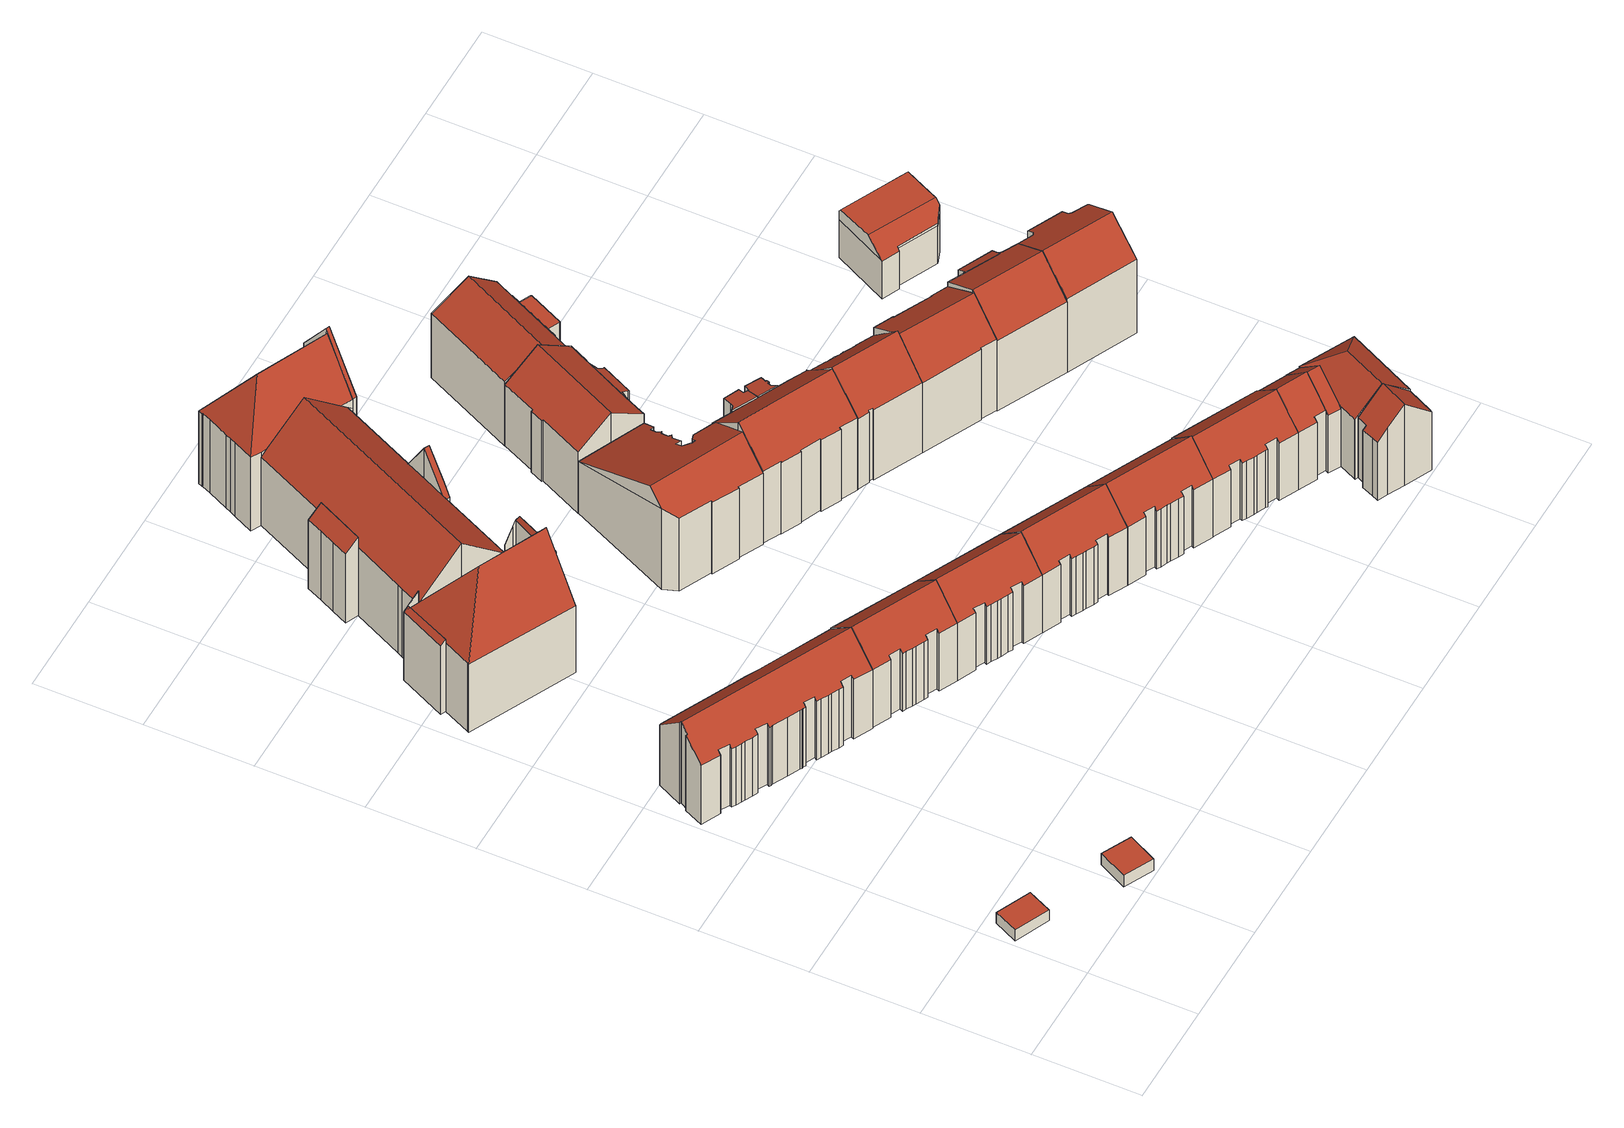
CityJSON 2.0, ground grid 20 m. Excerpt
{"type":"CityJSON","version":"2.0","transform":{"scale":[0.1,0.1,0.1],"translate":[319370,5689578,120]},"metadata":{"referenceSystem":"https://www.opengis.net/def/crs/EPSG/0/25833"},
"CityObjects":{
"building1":{"type":"Building","attributes":{"Dachtyp_tdc":"tdcPolyFlatRoof","Gemeindeschluessel":14713000,"Dachneigung":0,"QualitaetDacherkennung":62,"Geometrietyp2DReferenz":"3000","function":"31001_9998","roofType":"1000","measuredHeight":2.48},"geometry":[{"type":"MultiSurface","lod":"2","boundaries":[[[0,1,2,3]],[[1,4,5,2]],[[4,6,7,5]],[[6,0,3,7]],[[6,4,1,0]],[[3,2,5,7]]],"semantics":{"surfaces":[{"type":"WallSurface"},{"type":"RoofSurface"},{"type":"GroundSurface"}],"values":[0,0,0,0,1,2]}}]},
"building2":{"type":"Building","attributes":{"Dachtyp_tdc":"tdcPolyFlatRoof","Gemeindeschluessel":14713000,"Dachneigung":0,"QualitaetDacherkennung":82,"Geometrietyp2DReferenz":"3000","function":"31001_9998","roofType":"1000","measuredHeight":2.71},"geometry":[{"type":"MultiSurface","lod":"2","boundaries":[[[8,9,10,11]],[[9,12,13,10]],[[12,14,15,13]],[[14,8,11,15]],[[14,12,9,8]],[[11,10,13,15]]],"semantics":{"surfaces":[{"type":"WallSurface"},{"type":"RoofSurface"},{"type":"GroundSurface"}],"values":[0,0,0,0,1,2]}}]},
"building3":{"type":"Building","attributes":{"Dachtyp_tdc":"tdcGableRoof","Gemeindeschluessel":14713000,"Dachneigung":44.6,"QualitaetDacherkennung":68,"Geometrietyp2DReferenz":"3000","function":"31001_9998","roofType":"3100","measuredHeight":19.3},"geometry":[{"type":"MultiSurface","lod":"2","boundaries":[[[16,17,18,19]],[[17,20,21,18]],[[20,22,23,21]],[[22,24,25,23]],[[24,26,27,25]],[[26,28,29,27]],[[28,30,31,29]],[[30,32,33,31]],[[32,34,35,33]],[[34,36,37,35]],[[36,38,39,37]],[[38,40,41,39]],[[40,42,43,41]],[[42,44,45,43]],[[44,46,47,45]],[[46,48,49,47]],[[48,50,51,49]],[[50,52,53,51]],[[52,54,55,53]],[[54,56,57,55]],[[56,58,59,57]],[[58,60,61,59]],[[60,62,63,61]],[[62,64,65,63]],[[64,66,67,65]],[[66,68,69,67]],[[68,70,71,69]],[[70,72,73,71]],[[72,74,75,73]],[[74,76,77,75]],[[76,78,79,77]],[[78,80,81,79]],[[80,82,83,81]],[[82,84,85,83]],[[84,86,87,85]],[[86,88,89,87]],[[88,90,91,89]],[[90,92,93,91]],[[92,94,95,93]],[[94,96,97,95]],[[96,98,99,97]],[[98,100,101,99]],[[100,102,103,101]],[[102,104,105,103]],[[104,16,19,105]],[[100,98,96,94,92,90,88,86,84,82,80,78,76,74,72,70,68,66,64,62,60,58,56,54,52,50,48,46,44,42,40,38,36,34,32,30]],[[30,28,26,24,22,20,17,16,104,102,100]],[[19,18,21,23,25,27,29,31,33,35,37,39,41,43,45,47,49,51,53,55,57,59,61,63,65,67,69,71,73,75,77,79,81,83,85,87,89,91,93,95,97,99,101,103,105]]],"semantics":{"surfaces":[{"type":"WallSurface"},{"type":"RoofSurface"},{"type":"GroundSurface"}],"values":[0,0,0,0,0,0,0,0,0,0,0,0,0,0,0,0,0,0,0,0,0,0,0,0,0,0,0,0,0,0,0,0,0,0,0,0,0,0,0,0,0,0,0,0,0,1,1,2]}}]},
"building4":{"type":"Building","attributes":{"Dachtyp_tdc":"tdcGableRoof","Gemeindeschluessel":14713000,"Dachneigung":44.69,"QualitaetDacherkennung":68,"Geometrietyp2DReferenz":"3000","function":"31001_9998","roofType":"3100","measuredHeight":19.18},"geometry":[{"type":"MultiSurface","lod":"2","boundaries":[[[106,107,108,109]],[[107,110,111,108]],[[110,112,113,111]],[[112,114,115,113]],[[114,116,117,115]],[[116,118,119,117]],[[118,120,121,119]],[[120,122,123,121]],[[122,124,125,123]],[[124,126,127,125]],[[126,128,129,127]],[[128,130,131,129]],[[130,132,133,131]],[[132,134,135,133]],[[134,136,137,135]],[[136,138,139,137]],[[138,140,141,139]],[[140,106,109,141]],[[136,134,132,130]],[[130,128,126,124,122,120,118,116,114,112,110,107,106,140,138,136]],[[109,108,111,113,115,117,119,121,123,125,127,129,131,133,135,137,139,141]]],"semantics":{"surfaces":[{"type":"WallSurface"},{"type":"RoofSurface"},{"type":"GroundSurface"}],"values":[0,0,0,0,0,0,0,0,0,0,0,0,0,0,0,0,0,0,1,1,2]}}]},
"building5":{"type":"Building","attributes":{"name":"Humboldt-Schule","Gemeindeschluessel":14713000,"Geometrietyp2DReferenz":"3000","function":"31001_3021","roofType":"9999"},"children":["building5-1","building5-2","building5-3","building5-4","building5-5","building5-6","building5-7","building5-8"]},
"building5-1":{"type":"BuildingPart","attributes":{"Dachtyp_tdc":"tdcGableRoof","Dachneigung":43.33,"QualitaetDacherkennung":83,"Geometrietyp2DReferenz":"3000","roofType":"3100","measuredHeight":24.36},"parents":["building5"],"geometry":[{"type":"MultiSurface","lod":"2","boundaries":[[[142,143,144,145]],[[143,146,147,144]],[[146,148,149,147]],[[150,151,152,153]],[[154,155,156,157]],[[155,158,159,156]],[[158,160,159]],[[161,162,163]],[[161,164,165,162]],[[166,142,145,167]],[[168,169,170,164,161,171,172,173,158,155,154,174,175]],[[175,176,151,150,148,146,143,142,166,177,168]],[[144,147,149,153,152,178,157,156,159,179,162,165,180,181,167,145]],[[153,149,148,150]],[[182,176,175]],[[178,152,151,176,182]],[[174,182,175]],[[178,182,174,154,157]],[[161,163,171]],[[173,160,158]],[[163,162,179,172,171]],[[172,179,159,160,173]],[[180,165,164,170]],[[183,169,168]],[[181,180,170,169,183]],[[177,183,168]],[[166,167,181,183,177]]],"semantics":{"surfaces":[{"type":"WallSurface"},{"type":"RoofSurface"},{"type":"GroundSurface"},{"type":"ClosureSurface"}],"values":[0,0,0,0,0,0,0,0,0,0,1,1,2,3,0,3,0,3,0,0,3,3,3,0,3,0,3]}}]},
"building5-2":{"type":"BuildingPart","attributes":{"Dachtyp_tdc":"tdcPolyFlatRoof","Dachneigung":44.9,"QualitaetDacherkennung":38,"Geometrietyp2DReferenz":"3000","roofType":"2100","measuredHeight":19.02},"parents":["building5"],"geometry":[{"type":"MultiSurface","lod":"2","boundaries":[[[184,185,186,187,188]],[[185,189,190,186]],[[189,191,145,190]],[[191,192,193,167,145]],[[191,189,185,184,194,192]],[[167,195,187,186,190,145]],[[194,196,193,192]],[[196,195,167,193]],[[188,196,194,184]],[[188,187,195,196]]],"semantics":{"surfaces":[{"type":"WallSurface"},{"type":"RoofSurface"},{"type":"GroundSurface"},{"type":"ClosureSurface"}],"values":[0,0,0,0,1,2,0,3,0,3]}}]},
"building5-3":{"type":"BuildingPart","attributes":{"Dachtyp_tdc":"tdcFreeFormRoof","Dachneigung":65.37,"QualitaetDacherkennung":4,"Geometrietyp2DReferenz":"3000","roofType":"5000","measuredHeight":23.44},"parents":["building5"],"geometry":[{"type":"MultiSurface","lod":"2","boundaries":[[[197,198,199,165,164]],[[198,200,201,199]],[[200,202,203,201]],[[202,204,205,203]],[[198,206,207,204,208,209]],[[197,210,198]],[[204,202,208]],[[202,200,209,208]],[[200,198,209]],[[205,211,199,180,165,199,201,203]],[[212,206,198]],[[211,205,204,207]],[[212,199,211,207,206]],[[210,170,212,198]],[[170,180,199,212]],[[164,170,210,197]],[[164,165,180,170]]],"semantics":{"surfaces":[{"type":"WallSurface"},{"type":"RoofSurface"},{"type":"GroundSurface"},{"type":"ClosureSurface"}],"values":[0,0,0,0,1,1,1,1,1,2,0,3,3,0,3,0,3]}}]},
"building5-4":{"type":"BuildingPart","attributes":{"Dachtyp_tdc":"tdcHipAndGableRoof","Dachneigung":55.84,"QualitaetDacherkennung":64,"Geometrietyp2DReferenz":"3000","roofType":"5000","measuredHeight":26.98},"parents":["building5"],"geometry":[{"type":"MultiSurface","lod":"2","boundaries":[[[213,152,151]],[[213,214,215,152]],[[214,216,217,215]],[[216,218,219,217]],[[218,220,221,219]],[[220,222,223,221]],[[222,224,225,223]],[[224,226,227,225]],[[226,228,229,227]],[[228,230,231,229]],[[230,232,233,231]],[[228,226,224,222,220,218,216,214,234]],[[214,213,176,182,174,235,236,237,234]],[[237,238,232,230,228,234]],[[239,157,178,152,215,217,219,221,223,225,227,229,231,233,240]],[[235,154,157,239,237,236]],[[154,235,174]],[[151,176,213]],[[152,178,182,176,151]],[[178,157,154,174,182]],[[240,233,232,238]],[[239,240,238,237]]],"semantics":{"surfaces":[{"type":"WallSurface"},{"type":"RoofSurface"},{"type":"GroundSurface"},{"type":"ClosureSurface"}],"values":[0,0,0,0,0,0,0,0,0,0,0,1,1,1,2,3,0,0,3,3,3,3]}}]},
"building5-5":{"type":"BuildingPart","attributes":{"Dachtyp_tdc":"tdcPolyFlatRoof","Dachneigung":41.94,"QualitaetDacherkennung":43,"Geometrietyp2DReferenz":"3000","roofType":"2100","measuredHeight":18.43},"parents":["building5"],"geometry":[{"type":"MultiSurface","lod":"2","boundaries":[[[241,242,243,149]],[[242,244,245,243]],[[244,246,247,245]],[[246,248,249,247]],[[248,250,150,153,249]],[[241,149,148]],[[250,248,246,244,242,241]],[[243,245,247,249,153,149]],[[148,150,250,241]],[[148,149,153,150]]],"semantics":{"surfaces":[{"type":"WallSurface"},{"type":"RoofSurface"},{"type":"GroundSurface"},{"type":"ClosureSurface"}],"values":[0,0,0,0,0,0,1,2,0,3]}}]},
"building5-6":{"type":"BuildingPart","attributes":{"Dachtyp_tdc":"tdcGableRoof","Dachneigung":55.23,"QualitaetDacherkennung":14,"Geometrietyp2DReferenz":"3000","roofType":"3100","measuredHeight":23.13},"parents":["building5"],"geometry":[{"type":"MultiSurface","lod":"2","boundaries":[[[251,163,162,252]],[[160,253,254,159]],[[253,255,256,254]],[[255,257,258,256]],[[257,259,260,258]],[[259,261,262,260]],[[261,263,264,262]],[[263,251,252,264]],[[259,257,255,253,160,173,265]],[[265,171,163,251,263,261,259]],[[252,162,179,159,254,256,258,260,262,264]],[[172,171,265]],[[179,162,163,171,172]],[[173,172,265]],[[160,159,179,172,173]]],"semantics":{"surfaces":[{"type":"WallSurface"},{"type":"RoofSurface"},{"type":"GroundSurface"},{"type":"ClosureSurface"}],"values":[0,0,0,0,0,0,0,0,1,1,2,0,3,0,3]}}]},
"building5-7":{"type":"BuildingPart","attributes":{"Dachtyp_tdc":"tdcHipAndGableRoof","Dachneigung":55.14,"QualitaetDacherkennung":56,"Geometrietyp2DReferenz":"3000","roofType":"5000","measuredHeight":27.52},"parents":["building5"],"geometry":[{"type":"MultiSurface","lod":"2","boundaries":[[[266,267,268,205,204]],[[267,269,270,268]],[[269,271,272,270]],[[271,273,274,272]],[[273,188,187,274]],[[196,188,273,271,275]],[[271,269,267,266,276,275]],[[276,206,212,170,169,183,177,193,196,275]],[[211,205,268,270,272,274,187,195,167,181,180,199]],[[266,204,207,276]],[[204,205,211,207]],[[195,187,188,196]],[[193,166,167,195,196]],[[177,166,193]],[[169,170,180,181,183]],[[212,199,180,170]],[[183,181,167,166,177]],[[207,206,276]],[[199,212,206,207,211]]],"semantics":{"surfaces":[{"type":"WallSurface"},{"type":"RoofSurface"},{"type":"GroundSurface"},{"type":"ClosureSurface"}],"values":[0,0,0,0,0,1,1,1,2,0,3,3,3,0,3,3,3,0,3]}}]},
"building5-8":{"type":"BuildingPart","attributes":{"Dachtyp_tdc":"tdcGableRoof","Dachneigung":56.54,"QualitaetDacherkennung":14,"Geometrietyp2DReferenz":"3000","roofType":"3100","measuredHeight":27.87},"parents":["building5"],"geometry":[{"type":"MultiSurface","lod":"2","boundaries":[[[277,278,279,233,232]],[[278,280,281,279]],[[280,282,283,281]],[[282,284,285,283]],[[284,235,157,285]],[[282,280,278,277,286]],[[286,236,235,284,282]],[[240,233,279,281,283,285,157,239]],[[277,232,238,286]],[[232,233,240,238]],[[238,237,236,286]],[[239,157,235,236,237]],[[239,237,238,240]]],"semantics":{"surfaces":[{"type":"WallSurface"},{"type":"RoofSurface"},{"type":"GroundSurface"},{"type":"ClosureSurface"}],"values":[0,0,0,0,0,1,1,2,0,3,0,3,3]}}]},
"building6":{"type":"Building","attributes":{"Dachtyp_tdc":"tdcGableRoof","Gemeindeschluessel":14713000,"Dachneigung":44.33,"QualitaetDacherkennung":68,"Geometrietyp2DReferenz":"3000","function":"31001_9998","roofType":"3100","measuredHeight":19.15},"geometry":[{"type":"MultiSurface","lod":"2","boundaries":[[[287,288,289,290]],[[288,291,292,289]],[[291,293,294,292]],[[293,295,296,294]],[[295,297,298,296]],[[297,299,300,298]],[[299,301,302,300]],[[301,303,304,302]],[[303,305,306,304]],[[305,307,308,306]],[[307,138,139,308]],[[138,309,310,139]],[[309,134,135,310]],[[134,311,312,135]],[[311,313,314,312]],[[313,315,316,314]],[[315,317,318,316]],[[317,287,290,318]],[[313,311,134,309]],[[309,138,307,305,303,301,299,297,295,293,291,288,287,317,315,313]],[[290,289,292,294,296,298,300,302,304,306,308,139,310,135,312,314,316,318]]],"semantics":{"surfaces":[{"type":"WallSurface"},{"type":"RoofSurface"},{"type":"GroundSurface"}],"values":[0,0,0,0,0,0,0,0,0,0,0,0,0,0,0,0,0,0,1,1,2]}}]},
"building7":{"type":"Building","attributes":{"Dachtyp_tdc":"tdcGableRoof","Gemeindeschluessel":14713000,"Dachneigung":44.57,"QualitaetDacherkennung":67,"Geometrietyp2DReferenz":"3000","function":"31001_9998","roofType":"3100","measuredHeight":19.22},"geometry":[{"type":"MultiSurface","lod":"2","boundaries":[[[319,320,321,322]],[[320,323,324,321]],[[323,325,326,324]],[[325,327,328,326]],[[327,329,330,328]],[[329,331,332,330]],[[331,333,334,332]],[[333,335,336,334]],[[335,337,338,336]],[[337,339,340,338]],[[339,315,316,340]],[[315,341,342,316]],[[341,311,312,342]],[[311,343,344,312]],[[343,345,346,344]],[[345,347,348,346]],[[347,349,350,348]],[[349,319,322,350]],[[345,343,311,341]],[[341,315,339,337,335,333,331,329,327,325,323,320,319,349,347,345]],[[322,321,324,326,328,330,332,334,336,338,340,316,342,312,344,346,348,350]]],"semantics":{"surfaces":[{"type":"WallSurface"},{"type":"RoofSurface"},{"type":"GroundSurface"}],"values":[0,0,0,0,0,0,0,0,0,0,0,0,0,0,0,0,0,0,1,1,2]}}]},
"building8":{"type":"Building","attributes":{"Dachtyp_tdc":"tdcFreeFormRoof","Gemeindeschluessel":14713000,"Dachneigung":27.6,"QualitaetDacherkennung":23,"Geometrietyp2DReferenz":"3000","function":"31001_9998","roofType":"5000","measuredHeight":21.89},"geometry":[{"type":"MultiSurface","lod":"2","boundaries":[[[351,352,353,354]],[[352,355,356,353]],[[355,357,358,356]],[[357,359,360,358]],[[359,361,362,360]],[[361,363,364,362]],[[363,365,366,364]],[[365,367,368,366]],[[367,369,370,368]],[[369,371,372,370]],[[371,373,374,372]],[[373,375,376,374]],[[375,377,378,376]],[[377,379,380,378]],[[379,381,382,380]],[[381,383,384,382]],[[383,385,386,384]],[[385,387,388,386]],[[387,389,390,388]],[[389,391,392,390]],[[391,393,394,392]],[[393,395,396,394]],[[395,397,398,396]],[[397,399,400,398]],[[399,401,402,400]],[[401,403,404,402]],[[403,351,354,404]],[[405,403,401,399,397,395,393,391,389,387,385,383,381,379,377,375,373,371,369,367,365,406]],[[355,352,351,405,406,363,361,359,357]],[[351,403,405]],[[365,363,406]],[[354,353,356,358,360,362,364,366,368,370,372,374,376,378,380,382,384,386,388,390,392,394,396,398,400,402,404]]],"semantics":{"surfaces":[{"type":"WallSurface"},{"type":"RoofSurface"},{"type":"GroundSurface"}],"values":[0,0,0,0,0,0,0,0,0,0,0,0,0,0,0,0,0,0,0,0,0,0,0,0,0,0,0,1,1,0,0,2]}}]},
"building9":{"type":"Building","attributes":{"Dachtyp_tdc":"tdcGableRoof","Gemeindeschluessel":14713000,"Dachneigung":44.51,"QualitaetDacherkennung":68,"Geometrietyp2DReferenz":"3000","function":"31001_9998","roofType":"3100","measuredHeight":19.16},"geometry":[{"type":"MultiSurface","lod":"2","boundaries":[[[407,408,409,410]],[[408,411,412,409]],[[411,413,414,412]],[[413,415,416,414]],[[415,417,418,416]],[[417,419,420,418]],[[419,421,422,420]],[[421,423,424,422]],[[423,425,426,424]],[[425,427,428,426]],[[427,347,348,428]],[[347,345,346,348]],[[345,343,344,346]],[[343,429,430,344]],[[429,431,432,430]],[[431,433,434,432]],[[433,435,436,434]],[[435,407,410,436]],[[431,429,343,345]],[[345,347,427,425,423,421,419,417,415,413,411,408,407,435,433,431]],[[410,409,412,414,416,418,420,422,424,426,428,348,346,344,430,432,434,436]]],"semantics":{"surfaces":[{"type":"WallSurface"},{"type":"RoofSurface"},{"type":"GroundSurface"}],"values":[0,0,0,0,0,0,0,0,0,0,0,0,0,0,0,0,0,0,1,1,2]}}]},
"building10":{"type":"Building","attributes":{"Gemeindeschluessel":14713000,"Geometrietyp2DReferenz":"3000","function":"31001_9998","roofType":"9999"},"children":["building10-1","building10-2","building10-3"]},
"building10-1":{"type":"BuildingPart","attributes":{"Dachtyp_tdc":"tdcPolyFlatRoof","Dachneigung":8.7,"QualitaetDacherkennung":42,"Geometrietyp2DReferenz":"3000","roofType":"2100","measuredHeight":16.97},"parents":["building10"],"geometry":[{"type":"MultiSurface","lod":"2","boundaries":[[[437,438,439,440]],[[438,441,442,439]],[[443,444,445,446,447]],[[444,448,449,445]],[[448,450,451,449]],[[450,437,440,451]],[[450,448,444,443,452,441,438,437]],[[440,439,442,453,446,445,449,451]],[[452,454,453,442,441]],[[447,454,452,443]],[[447,446,453,454]]],"semantics":{"surfaces":[{"type":"WallSurface"},{"type":"RoofSurface"},{"type":"GroundSurface"},{"type":"ClosureSurface"}],"values":[0,0,0,0,0,0,1,2,3,0,3]}}]},
"building10-2":{"type":"BuildingPart","attributes":{"Dachtyp_tdc":"tdcGableRoof","Dachneigung":42.12,"QualitaetDacherkennung":57,"Geometrietyp2DReferenz":"3000","roofType":"3100","measuredHeight":22.9},"parents":["building10"],"geometry":[{"type":"MultiSurface","lod":"2","boundaries":[[[455,447,446,456]],[[457,458,459,460]],[[458,461,462,459]],[[461,463,464,462]],[[463,465,466,464]],[[465,467,468,466]],[[467,469,470,468]],[[469,471,472,470]],[[471,473,474,472]],[[473,475,476,474]],[[475,477,478,476]],[[477,479,480,478]],[[479,481,482,480]],[[481,483,484,482]],[[483,485,486,484]],[[485,487,488,486]],[[487,489,490,488]],[[489,491,492,490]],[[491,493,494,492]],[[493,455,456,494]],[[489,487,485,483,481,479,477,475,473,471,469,467]],[[467,465,463,461,458,457,454,447,455,493,491,489]],[[456,446,453,460,459,462,464,466,468,470,472,474,476,478,480,482,484,486,488,490,492,494]],[[453,446,447,454]],[[460,453,454,457]]],"semantics":{"surfaces":[{"type":"WallSurface"},{"type":"RoofSurface"},{"type":"GroundSurface"},{"type":"ClosureSurface"}],"values":[0,0,0,0,0,0,0,0,0,0,0,0,0,0,0,0,0,0,0,0,1,1,2,3,3]}}]},
"building10-3":{"type":"BuildingPart","attributes":{"Dachtyp_tdc":"tdcPolyFlatRoof","Dachneigung":8.41,"QualitaetDacherkennung":48,"Geometrietyp2DReferenz":"3000","roofType":"2100","measuredHeight":16.96},"parents":["building10"],"geometry":[{"type":"MultiSurface","lod":"2","boundaries":[[[495,496,497,498]],[[496,499,500,497]],[[499,501,502,500]],[[501,503,504,502]],[[503,505,506,504]],[[505,507,457,460,506]],[[441,508,509,442]],[[508,510,511,509]],[[510,495,498,511]],[[510,508,441,452,507,505,503,501,499,496,495]],[[498,497,500,502,504,506,460,453,442,509,511]],[[454,457,507,452]],[[454,453,460,457]],[[441,442,453,454,452]]],"semantics":{"surfaces":[{"type":"WallSurface"},{"type":"RoofSurface"},{"type":"GroundSurface"},{"type":"ClosureSurface"}],"values":[0,0,0,0,0,0,0,0,0,1,2,0,3,3]}}]},
"building11":{"type":"Building","attributes":{"Gemeindeschluessel":14713000,"Geometrietyp2DReferenz":"3000","function":"31001_9998","roofType":"9999"},"children":["building11-1","building11-2"]},
"building11-1":{"type":"BuildingPart","attributes":{"Dachtyp_tdc":"tdcPolyFlatRoof","Dachneigung":30.44,"QualitaetDacherkennung":59,"Geometrietyp2DReferenz":"3000","roofType":"2100","measuredHeight":14.38},"parents":["building11"],"geometry":[{"type":"MultiSurface","lod":"2","boundaries":[[[512,513,514,515]],[[513,516,517,514]],[[516,518,519,517]],[[518,520,521,519]],[[520,522,523,521]],[[522,524,525,523]],[[524,526,527,525]],[[526,524,522,520,518,516,513,512]],[[515,514,517,519,521,523,525,527]],[[512,515,527,526]]],"semantics":{"surfaces":[{"type":"WallSurface"},{"type":"RoofSurface"},{"type":"GroundSurface"},{"type":"ClosureSurface"}],"values":[0,0,0,0,0,0,0,1,2,3]}}]},
"building11-2":{"type":"BuildingPart","attributes":{"Dachtyp_tdc":"tdcFreeFormRoof","Dachneigung":35.83,"QualitaetDacherkennung":37,"Geometrietyp2DReferenz":"3000","roofType":"5000","measuredHeight":19.34},"parents":["building11"],"geometry":[{"type":"MultiSurface","lod":"2","boundaries":[[[526,528,529,527]],[[528,530,531,529]],[[530,532,533,531]],[[532,534,535,533]],[[534,536,537,535]],[[536,538,539,537]],[[538,540,541,539]],[[540,542,543,541]],[[542,544,545,543]],[[544,546,547,545]],[[546,548,549,547]],[[548,550,551,549]],[[550,552,553,551]],[[552,554,512,515,553]],[[548,546,544,542,540,538,536,534]],[[534,532,530,528,526,554,552,550,548]],[[515,527,529,531,533,535,537,539,541,543,545,547,549,551,553]],[[512,554,526]],[[526,527,515,512]]],"semantics":{"surfaces":[{"type":"WallSurface"},{"type":"RoofSurface"},{"type":"GroundSurface"},{"type":"ClosureSurface"}],"values":[0,0,0,0,0,0,0,0,0,0,0,0,0,0,1,1,2,0,3]}}]},
"building12":{"type":"Building","attributes":{"Dachtyp_tdc":"tdcGableRoof","Gemeindeschluessel":14713000,"Dachneigung":44.59,"QualitaetDacherkennung":58,"Geometrietyp2DReferenz":"3000","function":"31001_9998","roofType":"3100","measuredHeight":23.14},"geometry":[{"type":"MultiSurface","lod":"2","boundaries":[[[555,556,557,558]],[[556,559,560,557]],[[559,561,562,560]],[[561,563,564,562]],[[563,565,566,564]],[[565,567,568,566]],[[567,569,570,568]],[[569,571,572,570]],[[571,573,574,572]],[[573,575,576,574]],[[575,577,578,576]],[[577,579,580,578]],[[579,581,582,580]],[[581,583,584,582]],[[583,585,586,584]],[[585,587,588,586]],[[587,589,590,588]],[[589,591,592,590]],[[591,593,594,592]],[[593,555,558,594]],[[589,587,585,583,581,579,577,575]],[[575,573,571,569,567,565,563,561,559,556,555,593,591,589]],[[558,557,560,562,564,566,568,570,572,574,576,578,580,582,584,586,588,590,592,594]]],"semantics":{"surfaces":[{"type":"WallSurface"},{"type":"RoofSurface"},{"type":"GroundSurface"}],"values":[0,0,0,0,0,0,0,0,0,0,0,0,0,0,0,0,0,0,0,0,1,1,2]}}]},
"building13":{"type":"Building","attributes":{"Dachtyp_tdc":"tdcGableRoof","Gemeindeschluessel":14713000,"Dachneigung":44.66,"QualitaetDacherkennung":68,"Geometrietyp2DReferenz":"3000","function":"31001_9998","roofType":"3100","measuredHeight":19.05},"geometry":[{"type":"MultiSurface","lod":"2","boundaries":[[[595,596,597,598]],[[596,599,600,597]],[[599,601,602,600]],[[601,603,604,602]],[[603,605,606,604]],[[605,607,608,606]],[[607,609,610,608]],[[609,611,612,610]],[[611,613,614,612]],[[613,615,616,614]],[[615,433,617,616]],[[433,618,619,617]],[[618,620,621,619]],[[620,622,623,621]],[[622,624,625,623]],[[624,626,627,625]],[[626,628,629,627]],[[628,595,598,629]],[[624,622,620,618]],[[618,433,615,613,611,609,607,605,603,601,599,596,595,628,626,624]],[[598,597,600,602,604,606,608,610,612,614,616,617,619,621,623,625,627,629]]],"semantics":{"surfaces":[{"type":"WallSurface"},{"type":"RoofSurface"},{"type":"GroundSurface"}],"values":[0,0,0,0,0,0,0,0,0,0,0,0,0,0,0,0,0,0,1,1,2]}}]},
"building14":{"type":"Building","attributes":{"Gemeindeschluessel":14713000,"Geometrietyp2DReferenz":"3000","function":"31001_9998","roofType":"9999"},"children":["building14-1","building14-2"]},
"building14-1":{"type":"BuildingPart","attributes":{"Dachtyp_tdc":"tdcPolyFlatRoof","Dachneigung":0,"QualitaetDacherkennung":59,"Geometrietyp2DReferenz":"3000","roofType":"1000","measuredHeight":13.78},"parents":["building14"],"geometry":[{"type":"MultiSurface","lod":"2","boundaries":[[[630,631,632,633]],[[631,634,635,632]],[[634,636,637,635]],[[636,638,639,637]],[[638,640,641,639]],[[640,642,643,641]],[[642,644,645,643]],[[644,646,645]],[[630,633,647]],[[644,642,640,638,636,634,631,630]],[[632,635,637,639,641,643,645,633]],[[647,646,644,630]],[[647,633,645,646]]],"semantics":{"surfaces":[{"type":"WallSurface"},{"type":"RoofSurface"},{"type":"GroundSurface"},{"type":"ClosureSurface"}],"values":[0,0,0,0,0,0,0,0,0,1,2,0,3]}}]},
"building14-2":{"type":"BuildingPart","attributes":{"Dachtyp_tdc":"tdcGableRoof","Dachneigung":25.78,"QualitaetDacherkennung":42,"Geometrietyp2DReferenz":"3000","roofType":"3100","measuredHeight":18.8},"parents":["building14"],"geometry":[{"type":"MultiSurface","lod":"2","boundaries":[[[648,649,650,651]],[[649,652,633,650]],[[652,647,633]],[[646,653,654,645]],[[653,655,656,654]],[[655,657,658,656]],[[657,659,660,658]],[[659,661,662,660]],[[661,663,664,662]],[[663,665,666,664]],[[665,667,668,666]],[[667,648,651,668]],[[663,661,659,657,655,653,646,647,652,649,648]],[[648,667,665,663]],[[651,650,633,645,654,656,658,660,662,664,666,668]],[[646,645,633,647]]],"semantics":{"surfaces":[{"type":"WallSurface"},{"type":"RoofSurface"},{"type":"GroundSurface"},{"type":"ClosureSurface"}],"values":[0,0,0,0,0,0,0,0,0,0,0,0,1,1,2,3]}}]},
"building15":{"type":"Building","attributes":{"Dachtyp_tdc":"tdcGableRoof","Gemeindeschluessel":14713000,"Dachneigung":44.84,"QualitaetDacherkennung":49,"Geometrietyp2DReferenz":"3000","function":"31001_9998","roofType":"3100","measuredHeight":22.75},"geometry":[{"type":"MultiSurface","lod":"2","boundaries":[[[669,670,578,671]],[[670,672,673,578]],[[672,674,574,673]],[[674,675,676,574]],[[675,677,678,676]],[[677,679,680,678]],[[679,681,682,680]],[[681,683,684,682]],[[683,685,686,684]],[[685,687,688,686]],[[687,689,690,688]],[[689,691,692,690]],[[691,669,671,692]],[[687,685,683,681,679,677,675,674,672]],[[672,670,669,691,689,687]],[[671,578,673,574,676,678,680,682,684,686,688,690,692]]],"semantics":{"surfaces":[{"type":"WallSurface"},{"type":"RoofSurface"},{"type":"GroundSurface"}],"values":[0,0,0,0,0,0,0,0,0,0,0,0,0,1,1,2]}}]},
"building16":{"type":"Building","attributes":{"Gemeindeschluessel":14713000,"Geometrietyp2DReferenz":"3000","function":"31001_9998","roofType":"9999"},"children":["building16-1","building16-2","building16-3","building16-4"]},
"building16-1":{"type":"BuildingPart","attributes":{"Dachtyp_tdc":"tdcGableRoof","Dachneigung":44.03,"QualitaetDacherkennung":62,"Geometrietyp2DReferenz":"3000","roofType":"3100","measuredHeight":19.05},"parents":["building16"],"geometry":[{"type":"MultiSurface","lod":"2","boundaries":[[[693,694,695,696]],[[694,697,698,695]],[[697,699,700,698]],[[701,702,703,704]],[[702,705,706,703]],[[705,707,708,706]],[[707,709,710,708]],[[709,711,712,710]],[[711,693,696,712]],[[707,705,702,701,713,714]],[[714,715,716,699,697,694,693,711,709,707]],[[696,695,698,700,717,718,704,703,706,708,710,712]],[[719,715,714]],[[718,717,716,715,719]],[[717,700,699,716]],[[713,719,714]],[[718,719,713,701,704]]],"semantics":{"surfaces":[{"type":"WallSurface"},{"type":"RoofSurface"},{"type":"GroundSurface"},{"type":"ClosureSurface"}],"values":[0,0,0,0,0,0,0,0,0,1,1,2,0,3,3,0,3]}}]},
"building16-2":{"type":"BuildingPart","attributes":{"Dachtyp_tdc":"tdcGableRoof","Dachneigung":44.44,"QualitaetDacherkennung":67,"Geometrietyp2DReferenz":"3000","roofType":"3100","measuredHeight":19.05},"parents":["building16"],"geometry":[{"type":"MultiSurface","lod":"2","boundaries":[[[720,721,722,723,724]],[[721,725,726,722]],[[725,626,627,726]],[[626,727,625,627]],[[727,728,623,625]],[[728,729,730,623]],[[727,626,725,721,720,731,732]],[[732,733,734,729,728,727]],[[735,723,722,726,627,625,623,730]],[[731,736,732]],[[724,723,735,737]],[[720,724,737,736,731]],[[736,733,732]],[[730,729,734,737,735]],[[736,737,734,733]]],"semantics":{"surfaces":[{"type":"WallSurface"},{"type":"RoofSurface"},{"type":"GroundSurface"},{"type":"ClosureSurface"}],"values":[0,0,0,0,0,0,1,1,2,0,3,3,0,3,3]}}]},
"building16-3":{"type":"BuildingPart","attributes":{"Dachtyp_tdc":"tdcFreeFormRoof","Dachneigung":41.89,"QualitaetDacherkennung":42,"Geometrietyp2DReferenz":"3000","roofType":"5000","measuredHeight":19.04},"parents":["building16"],"geometry":[{"type":"MultiSurface","lod":"2","boundaries":[[[738,739,740,741,742]],[[743,744,745,746,747]],[[744,748,701,704,745]],[[749,750,751,700,699]],[[750,738,742,751]],[[752,715,719,713,748,744,753]],[[744,743,753]],[[743,754,755,739,738,750,749,752,753]],[[742,741,746,745,704,718,717,700,751]],[[747,754,743]],[[755,740,739]],[[747,746,741,740]],[[747,740,755,754]],[[713,701,748]],[[716,715,752]],[[717,718,719,715,716]],[[718,704,701,713,719]],[[749,699,716,752]],[[717,716,699,700]]],"semantics":{"surfaces":[{"type":"WallSurface"},{"type":"RoofSurface"},{"type":"GroundSurface"},{"type":"ClosureSurface"}],"values":[0,0,0,0,0,1,1,1,2,0,0,3,3,0,0,3,3,0,3]}}]},
"building16-4":{"type":"BuildingPart","attributes":{"Dachtyp_tdc":"tdcGableRoof","Dachneigung":43.9,"QualitaetDacherkennung":60,"Geometrietyp2DReferenz":"3000","roofType":"3100","measuredHeight":19.04},"parents":["building16"],"geometry":[{"type":"MultiSurface","lod":"2","boundaries":[[[740,756,757,741]],[[734,747,746,730,729]],[[756,740,755,758,736,731]],[[747,734,736,758,754]],[[741,757,723,735,730,746]],[[723,757,756,724]],[[735,723,724,737]],[[729,730,735,737,734]],[[740,741,746,747]],[[731,720,724,756]],[[736,737,724,720,731]],[[737,736,733,734]],[[754,758,755]],[[747,754,755,740]]],"semantics":{"surfaces":[{"type":"WallSurface"},{"type":"RoofSurface"},{"type":"GroundSurface"},{"type":"ClosureSurface"}],"values":[0,0,1,1,2,0,3,3,3,0,3,3,0,3]}}]},
"building17":{"type":"Building","attributes":{"Gemeindeschluessel":14713000,"Geometrietyp2DReferenz":"3000","function":"31001_9998","roofType":"9999"},"children":["building17-1","building17-2"]},
"building17-1":{"type":"BuildingPart","attributes":{"Dachtyp_tdc":"tdcPolyFlatRoof","Dachneigung":29.33,"QualitaetDacherkennung":39,"Geometrietyp2DReferenz":"3000","roofType":"2100","measuredHeight":19.33},"parents":["building17"],"geometry":[{"type":"MultiSurface","lod":"2","boundaries":[[[759,760,761,762,763]],[[764,765,766,767]],[[764,768,769,765]],[[768,759,763,769]],[[768,764,767,770,760,759]],[[763,762,771,766,765,769]],[[761,760,770]],[[770,771,762,761]],[[767,766,771,770]]],"semantics":{"surfaces":[{"type":"WallSurface"},{"type":"RoofSurface"},{"type":"GroundSurface"},{"type":"ClosureSurface"}],"values":[0,0,0,0,1,2,0,3,3]}}]},
"building17-2":{"type":"BuildingPart","attributes":{"Dachtyp_tdc":"tdcGableRoof","Dachneigung":44.47,"QualitaetDacherkennung":49,"Geometrietyp2DReferenz":"3000","roofType":"3100","measuredHeight":23.05},"parents":["building17"],"geometry":[{"type":"MultiSurface","lod":"2","boundaries":[[[689,772,773,690]],[[772,774,686,773]],[[774,767,766,686]],[[761,775,776,762]],[[775,777,778,776]],[[777,779,780,778]],[[779,781,782,780]],[[781,783,784,782]],[[783,689,690,784]],[[779,777,775,761,770,767,774,772]],[[772,689,783,781,779]],[[690,773,686,766,771,762,776,778,780,782,784]],[[771,766,767,770]],[[761,762,771,770]]],"semantics":{"surfaces":[{"type":"WallSurface"},{"type":"RoofSurface"},{"type":"GroundSurface"},{"type":"ClosureSurface"}],"values":[0,0,0,0,0,0,0,0,0,1,1,2,3,3]}}]},
"building18":{"type":"Building","attributes":{"Dachtyp_tdc":"tdcFreeFormRoof","Gemeindeschluessel":14713000,"Dachneigung":39.98,"QualitaetDacherkennung":45,"Geometrietyp2DReferenz":"3000","function":"31001_9998","roofType":"5000","measuredHeight":22.93},"geometry":[{"type":"MultiSurface","lod":"2","boundaries":[[[785,786,787,788]],[[786,789,790,787]],[[789,791,792,790]],[[791,793,794,792]],[[793,795,782,794]],[[795,777,778,782]],[[777,796,797,778]],[[796,798,799,797]],[[798,800,801,799]],[[800,802,803,801]],[[802,785,788,803]],[[793,804,805,795]],[[804,791,789,786,785,802,800,798,796,777,805]],[[793,791,804]],[[777,795,805]],[[788,787,790,792,794,782,778,797,799,801,803]]],"semantics":{"surfaces":[{"type":"WallSurface"},{"type":"RoofSurface"},{"type":"GroundSurface"}],"values":[0,0,0,0,0,0,0,0,0,0,0,1,1,0,0,2]}}]},
"building19":{"type":"Building","attributes":{"Dachtyp_tdc":"tdcFreeFormRoof","Gemeindeschluessel":14713000,"Dachneigung":1.79,"QualitaetDacherkennung":48,"Geometrietyp2DReferenz":"3000","function":"31001_9998","roofType":"5000","measuredHeight":11.96},"geometry":[{"type":"MultiSurface","lod":"2","boundaries":[[[806,807,808,809]],[[807,810,811,808]],[[810,812,813,811]],[[812,814,815,813]],[[814,816,817,815]],[[816,818,819,817]],[[818,820,821,819]],[[820,806,809,821]],[[822,823,824,810,807,825,826]],[[827,828,829,830]],[[831,829,828,824,823]],[[816,831,823,822,818]],[[814,830,829,831,816]],[[810,824,828,827,812]],[[812,827,830,814]],[[820,826,825,806]],[[818,822,826,820]],[[806,825,807]],[[809,808,811,813,815,817,819,821]]],"semantics":{"surfaces":[{"type":"WallSurface"},{"type":"RoofSurface"},{"type":"GroundSurface"}],"values":[0,0,0,0,0,0,0,0,1,1,1,0,0,0,0,0,0,0,2]}}]}
},
"vertices":[
[64,101,44],[0,130,44],[0,130,19],[64,101,19],[21,175,44],[21,175,19],[85,146,44],[85,146,19],
[184,28,46],[211,82,46],[211,82,19],[184,28,19],[265,55,46],[265,55,19],[238,1,46],[238,1,19],
[53,798,153],[57,797,153],[57,797,11],[53,798,11],[184,735,153],[184,735,11],[211,722,153],[211,722,11],[234,710,153],[234,710,11],[297,680,153],[297,680,11],[365,647,153],[365,647,11],[341,598,204],[341,598,11],[318,548,150],[318,548,11],[284,565,151],[284,565,11],[286,570,156],[286,570,11],[267,580,156],[267,580,11],[263,573,149],[263,573,11],[256,577,149],[256,577,11],[243,584,149],[243,584,11],[237,586,149],[237,586,11],[224,593,149],[224,593,11],[216,597,149],[216,597,11],[219,602,155],[219,602,11],[199,612,156],[199,612,11],[196,607,150],[196,607,11],[192,609,150],[192,609,11],[189,610,150],[189,610,11],[186,612,150],[186,612,11],[163,623,150],[163,623,11],[137,636,150],[137,636,11],[133,637,150],[133,637,11],[129,639,150],[129,639,11],[132,644,155],[132,644,11],[112,655,156],[112,655,11],[109,649,149],[109,649,11],[99,653,149],[99,653,11],[86,660,149],[86,660,11],[79,663,149],[79,663,11],[69,668,149],[69,668,11],[62,672,149],[62,672,11],[64,677,155],[64,677,11],[44,688,156],[44,688,11],[41,682,149],[41,682,11],[6,699,150],[6,699,11],[22,735,188],[22,735,11],[25,734,188],[25,734,11],[33,748,204],[33,748,11],[33,749,204],[33,749,11],[30,750,204],[30,750,11],
[440,494,155],[420,504,155],[420,504,13],[440,494,13],[417,499,149],[417,499,13],[410,502,149],[410,502,13],[396,509,149],[396,509,13],[389,512,149],[389,512,13],[379,518,149],[379,518,13],[371,521,149],[371,521,13],[374,527,155],[374,527,13],[354,537,155],[354,537,13],[351,532,149],[351,532,13],[318,548,149],[318,548,13],[342,598,204],[342,598,13],[365,647,155],[365,647,13],[519,572,154],[519,572,13],[495,523,204],[495,523,13],[471,473,149],[471,473,13],[438,489,149],[438,489,13],
[104,1259,165],[121,1296,165],[121,1296,5],[104,1259,5],[126,1306,165],[126,1306,5],[170,1400,166],[170,1400,5],[211,1488,166],[276,1629,166],[276,1629,5],[211,1488,5],[447,1550,155],[437,1554,165],[437,1554,5],[447,1550,5],[372,1413,165],[372,1413,5],[372,1413,163],[331,1325,165],[331,1325,5],[331,1325,159],[267,1185,165],[267,1185,5],[104,1258,165],[104,1258,5],[185,1221,249],[266,1184,165],[267,1184,165],[333,1329,165],[354,1374,165],[371,1412,165],[425,1560,177],[356,1592,249],[288,1624,178],[106,1257,168],[356,1592,5],[354,1374,5],[267,1184,5],[185,1221,5],[356,1592,178],[185,1221,166],
[46,1180,176],[37,1184,166],[37,1184,5],[46,1180,5],[46,1180,167],[77,1271,166],[77,1271,5],[104,1259,196],[104,1258,196],[104,1258,168],[85,1267,175],[85,1267,5],[85,1267,168],
[267,1185,183],[286,1175,229],[286,1175,5],[294,1172,229],[294,1172,5],[253,1085,229],[253,1085,5],[245,1089,229],[245,1089,5],[266,1134,229],[251,1102,229],[251,1091,240],[288,1169,239],[267,1184,183],[251,1102,5],[286,1175,164],
[276,1629,178],[258,1638,178],[258,1638,5],[275,1675,178],[275,1675,5],[280,1686,178],[280,1686,5],[285,1696,178],[285,1696,5],[302,1734,178],[302,1734,5],[310,1751,178],[310,1751,5],[309,1752,176],[309,1752,5],[313,1760,176],[313,1760,5],[506,1672,175],[506,1672,5],[503,1667,184],[503,1667,5],[346,1671,275],[447,1550,177],[447,1551,178],[476,1611,275],[478,1614,270],[476,1611,5],[478,1614,5],
[170,1400,190],[147,1411,167],[147,1411,5],[160,1440,167],[160,1440,5],[174,1469,167],[174,1469,5],[187,1499,167],[187,1499,5],[211,1488,190],
[340,1321,159],[340,1321,5],[380,1408,164],[380,1408,5],[380,1407,167],[380,1407,5],[374,1394,191],[374,1394,5],[363,1370,237],[363,1370,5],[347,1335,182],[347,1335,5],[342,1325,165],[342,1325,5],[354,1374,237],
[245,1089,258],[218,1034,166],[218,1034,5],[217,1032,162],[217,1032,5],[22,1126,166],[22,1126,5],[23,1128,166],[23,1128,5],[126,1161,281],[251,1102,281],
[503,1667,199],[508,1664,199],[508,1664,5],[507,1662,203],[507,1662,5],[484,1611,284],[484,1611,5],[454,1547,177],[454,1547,5],[478,1614,284],
[594,419,155],[575,429,155],[575,429,13],[594,419,13],[572,424,149],[572,424,13],[564,428,149],[564,428,13],[550,434,149],[550,434,13],[544,437,149],[544,437,13],[533,443,149],[533,443,13],[524,447,149],[524,447,13],[527,452,154],[527,452,13],[507,462,155],[507,462,13],[505,457,149],[505,457,13],[496,524,204],[496,524,13],[674,497,153],[674,497,13],[650,448,204],[650,448,13],[626,398,149],[626,398,13],[592,414,149],[592,414,13],
[750,344,155],[729,354,155],[729,354,13],[750,344,13],[727,349,149],[727,349,13],[720,352,149],[720,352,13],[706,359,149],[706,359,13],[700,362,149],[700,362,13],[688,368,149],[688,368,13],[680,372,149],[680,372,13],[682,377,155],[682,377,13],[662,387,155],[662,387,13],[660,382,150],[660,382,13],[651,449,205],[651,449,13],[828,422,153],[828,422,13],[805,374,205],[805,374,13],[781,323,150],[781,323,13],[748,340,150],[748,340,13],
[600,888,177],[555,910,178],[555,910,9],[600,888,9],[554,908,176],[554,908,9],[505,932,178],[505,932,9],[506,934,180],[506,934,9],[448,962,181],[448,962,9],[438,989,200],[438,989,9],[527,1184,131],[527,1184,9],[650,1128,131],[650,1128,9],[638,1104,145],[638,1104,9],[635,1103,147],[635,1103,9],[629,1105,147],[629,1105,9],[622,1092,155],[622,1092,9],[624,1083,158],[624,1083,9],[618,1081,161],[618,1081,9],[610,1065,170],[610,1065,9],[612,1059,173],[612,1059,9],[604,1054,176],[604,1054,9],[595,1033,188],[595,1033,9],[585,1038,188],[585,1038,9],[579,1024,196],[579,1024,9],[589,1010,201],[589,1010,9],[596,1008,200],[596,1008,9],[600,1016,195],[600,1016,9],[614,1021,190],[614,1021,9],[652,1003,190],[652,1003,9],[655,1001,190],[655,1001,9],[624,937,228],[451,1016,228],
[905,270,156],[886,279,156],[886,279,13],[905,270,13],[883,273,150],[883,273,13],[874,278,150],[874,278,13],[860,285,150],[860,285,13],[854,288,150],[854,288,13],[842,293,150],[842,293,13],[834,297,150],[834,297,13],[837,302,156],[837,302,13],[818,312,156],[818,312,13],[815,307,150],[815,307,13],[984,346,153],[984,346,13],[961,298,205],[961,298,13],[937,248,150],[937,248,13],[902,265,151],[902,265,13],
[747,1006,177],[743,996,178],[743,996,12],[747,1006,12],[750,992,178],[750,992,12],[696,993,182],[707,997,180],[707,997,12],[696,993,12],[696,993,179],[710,1002,180],[710,1002,12],[718,1019,177],[718,1019,12],[742,970,182],[742,970,12],[742,970,179],
[696,992,179],[696,992,12],[779,952,179],[800,942,179],[800,942,12],[779,952,12],[830,927,179],[830,927,12],[832,927,179],[832,927,12],[830,924,182],[830,924,12],[802,865,241],[802,865,12],[772,805,183],[772,805,12],[740,821,183],[740,821,12],[740,818,180],[740,818,12],[704,836,181],[704,836,12],[705,838,182],[705,838,12],[668,855,182],[668,855,12],[667,853,180],[667,853,12],[631,871,180],[631,871,12],[632,872,182],[632,872,12],[600,888,182],[600,888,12],[629,948,241],[629,948,12],[655,1001,188],[655,1001,12],[660,1010,179],[660,1010,12],
[786,986,177],[781,975,179],[781,975,12],[786,986,12],[783,974,179],[783,974,12],[781,969,179],[781,969,12],[778,970,179],[778,970,12],[775,963,180],[775,963,12],[779,952,182],[752,991,178],[752,991,12],[758,1001,177],[758,1001,12],
[712,1262,151],[709,1241,148],[709,1241,8],[712,1262,8],[720,1236,141],[720,1236,8],[722,1236,140],[722,1236,8],[695,1177,140],[695,1177,8],[693,1178,141],[693,1178,8],[681,1183,148],[681,1183,8],[667,1167,152],[667,1167,8],
[667,1165,152],[667,1165,8],[663,1157,152],[663,1157,8],[650,1128,152],[650,1128,8],[588,1156,201],[588,1156,8],[527,1184,152],[527,1184,8],[565,1267,152],[565,1267,8],[563,1268,151],[563,1268,8],[574,1293,151],[574,1293,8],[577,1292,152],[577,1292,8],[607,1357,152],[607,1357,8],[668,1329,201],[668,1329,8],[730,1300,152],[730,1300,8],[712,1263,153],[712,1263,8],[712,1262,152],
[862,908,179],[861,905,182],[861,905,14],[862,908,14],[877,898,182],[877,898,14],[885,893,182],[885,893,14],[891,891,182],[891,891,14],[897,888,182],[897,888,14],[906,883,182],[906,883,14],[915,879,182],[915,879,14],[917,881,179],[917,881,14],[948,865,179],[948,865,14],[920,807,245],[920,807,14],[890,748,180],[890,748,14],[802,791,180],[802,791,14],[803,793,182],[803,793,14],[795,797,182],[795,797,14],[794,795,180],[794,795,14],[772,805,180],[772,805,14],[801,865,245],[801,865,14],[830,924,178],[830,924,14],[833,923,178],[833,923,14],
[1059,195,156],[1039,205,156],[1039,205,14],[1059,195,14],[1036,199,149],[1036,199,14],[1033,201,149],[1033,201,14],[1017,209,149],[1017,209,14],[1011,211,149],[1011,211,14],[998,218,150],[998,218,14],[990,222,150],[990,222,14],[992,227,155],[992,227,14],[972,237,155],[972,237,14],[969,232,150],[969,232,14],[937,248,14],[961,297,204],[961,297,14],[984,346,155],[984,346,14],[1138,271,155],[1138,271,14],[1115,223,204],[1115,223,14],[1091,172,149],[1091,172,14],[1056,189,149],[1056,189,14],
[793,1438,144],[785,1421,144],[785,1421,7],[793,1438,7],[806,1411,144],[806,1411,7],[807,1410,144],[807,1410,7],[776,1343,144],[776,1343,7],[775,1343,144],[775,1343,7],[754,1353,144],[754,1353,7],[746,1337,144],[746,1337,7],[746,1337,142],[793,1438,143],
[757,1498,195],[810,1474,143],[810,1474,7],[757,1498,7],[793,1438,142],[732,1307,142],[732,1307,7],[735,1305,139],[735,1305,7],[734,1302,139],[734,1302,7],[731,1304,142],[731,1304,7],[730,1300,142],[730,1300,7],[676,1325,195],[676,1325,7],[607,1357,158],[607,1357,7],[687,1530,158],[687,1530,7],
[998,696,180],[890,748,179],[998,696,14],[918,804,241],[918,804,14],[948,865,198],[984,848,198],[984,848,14],[982,846,200],[982,846,14],[1052,812,199],[1052,812,14],[1053,814,197],[1053,814,14],[1080,801,197],[1080,801,14],[1083,800,197],[1083,800,14],[1053,737,241],[1053,737,14],[1027,683,182],[1027,683,14],[999,698,182],[999,698,14],
[1134,61,150],[1143,82,149],[1143,82,14],[1134,61,14],[1149,79,156],[1149,79,14],[1159,98,156],[1159,98,14],[1252,52,151],[1230,5,151],[1230,5,14],[1252,52,14],[1227,0,151],[1227,0,14],[1177,24,205],[1177,24,14],[1147,39,171],[1147,39,14],[1128,48,150],[1128,48,14],[1208,74,199],[1203,76,205],[1202,76,204],[1202,77,204],[1202,77,14],[1203,76,14],[1203,76,204],
[1149,152,156],[1128,162,156],[1128,162,14],[1149,152,14],[1149,152,150],[1125,155,149],[1125,155,14],[1115,223,205],[1138,271,152],[1192,245,152],[1192,245,14],[1166,188,195],[1170,197,205],[1178,215,185],[1192,245,153],[1170,197,14],[1170,197,204],[1170,197,151],
[1154,103,155],[1168,134,155],[1168,134,150],[1168,134,14],[1154,103,14],[1216,234,155],[1315,185,155],[1315,185,14],[1216,234,14],[1216,234,152],[1252,52,155],[1159,98,161],[1153,101,155],[1153,101,14],[1202,77,205],[1242,159,204],[1215,231,155],[1171,139,155],
[1146,146,150],[1146,146,14],[1193,185,204],
[1187,772,195],[1180,759,204],[1180,759,203],[1180,759,14],[1187,772,14],[1119,788,204],[1119,788,14],[1111,786,14],[1111,786,207],[1125,802,195],[1125,802,14],[1177,753,207],[1177,753,14],
[1055,741,244],[1055,741,14],[1083,800,207],[1183,751,207],[1183,751,14],[1210,737,207],[1210,737,14],[1182,679,244],[1182,679,14],[1153,620,181],[1153,620,14],[1027,682,180],[1027,682,14],
[1307,696,204],[1310,690,207],[1310,690,14],[1307,696,14],[1337,676,207],[1337,676,14],[1336,673,209],[1336,673,14],[1280,559,188],[1280,559,14],[1153,620,188],[1237,724,207],[1237,724,14],[1245,728,204],[1245,728,14],[1251,741,195],[1251,741,14],[1314,710,196],[1314,710,14],[1309,618,244],[1182,680,244],
[1196,948,105],[1192,942,105],[1192,942,16],[1196,948,16],[1160,957,105],[1160,957,16],[1210,1060,105],[1210,1060,16],[1338,1012,105],[1338,1012,16],[1305,945,105],[1305,945,16],[1294,921,105],[1294,921,16],[1270,912,105],[1270,912,16],[1294,921,127],[1299,931,136],[1176,990,136],[1196,948,111],[1270,912,111],[1210,1060,126],[1207,1055,134],[1330,996,134],[1338,1012,110],[1305,945,136]
]}
